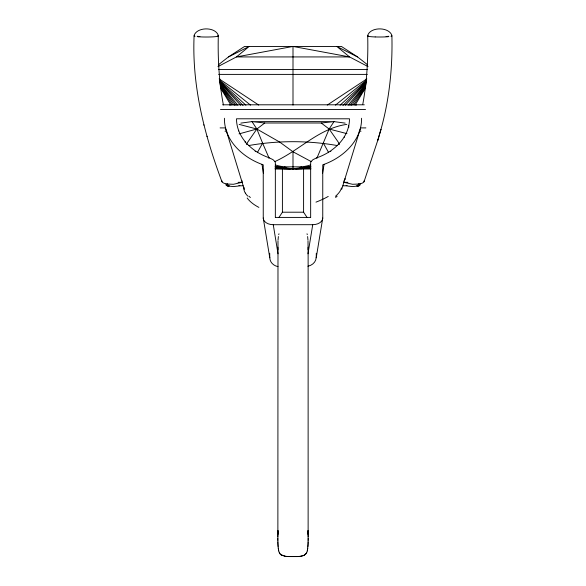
<?xml version="1.0" encoding="UTF-8"?>
<svg xmlns="http://www.w3.org/2000/svg" width="586" height="586" viewBox="0 0 586 586"><rect width="100%" height="100%" fill="white"/><g stroke="black" fill="none" stroke-linecap="round" stroke-linejoin="round"><path stroke-width="0.88" d="M239.169 124.386L256.851 129.023L279.698 142.068L293 151.774L293 169.068M344.304 137.336L344.304 136.772A69.873 46.565 0 0 0 348.729 125.822A72.854 48.55 0 0 0 349.483 118.79L236.517 118.79A70.921 47.261 0 0 0 238.612 130.414L238.612 130.978M224.416 118.269C224.152 140.86 243.307 157.934 263.246 164.827L263.246 218.014L269.765 257.73L269.707 253.277M277.874 533.392L277.991 241.029M277.874 538.549L277.881 536.732M308.009 241.029L308.111 249.988M308.126 539.406L308.126 538.468M308.119 540.285L308.126 539.325M277.881 536.805L277.889 535.838M308.119 540.204L308.097 542.079M194.098 35.936C191.849 86.076 204.529 135.249 221.999 181.843M316.294 253.277L316.235 257.73L322.754 218.014L322.754 164.827C342.671 158.008 361.892 140.743 361.584 118.269M218.292 35.951C217.75 59.032 219.083 82.238 223.383 104.953M277.889 535.912L278.035 530.63L277.925 534.11M277.903 535.011L277.925 534.036M308.075 542.98L308.097 542.006M308.046 543.874L308.075 542.907M277.954 533.216L277.991 532.264M308.009 544.76L308.046 543.801M277.991 532.337L278.035 531.407M308.009 544.68L307.914 546.43M278.035 240.157L278.372 236.546M307.965 545.537L307.467 550.064M307.621 549.067L307.745 548.137M307.98 253.797L312.734 224.694A10.028 6.68 0 0 0 322.761 218.014M322.586 173.236L324.087 164.307M362.807 104.176C366.902 81.696 368.264 58.776 367.708 35.951M358.661 183.711L357.951 185.176L356.581 185.909M367.715 35.358C370.608 26.7 388.833 26.773 391.873 35.358M307.262 550.957L307.467 549.983M194.127 35.358C197.167 26.773 215.392 26.7 218.285 35.358M278.731 234.656L278.98 233.777M380.79 129.989L380.907 129.565C389.426 99.159 392.642 67.449 391.902 35.936M377.985 139.673L364.001 181.843M307.262 550.877L306.72 552.576M341.733 189.3L360.28 128.752M317.07 157.751L329.149 129.023L333.991 121.617L345.176 123.119M306.478 553.059L306.72 552.495M257.298 152.69L262.616 143.152L256.851 129.023L252.009 121.617L240.824 123.119M306.207 553.514L306.478 552.979M354.977 105.297L365.268 88.296M344.304 136.772L342.803 139.065A69.873 46.565 0 0 1 338.979 143.775L338.979 144.339M353.754 104.923L365.715 86.603M278.877 217.531L282.408 212.205L282.408 168.944L275.347 168.768L310.653 168.768L282.408 168.944M246.45 143.98L256.851 129.023L264.762 123.001L321.238 123.001L333.991 121.617L252.009 121.617L264.762 123.001M351.659 105.473L365.818 85.49M306.207 553.433L303.863 555.455M349.893 105.414L365.942 84.494M348.128 105.312L366.133 83.527M305.907 553.836L305.203 554.546M345.352 105.238L366.294 82.436M342.949 105.451L366.646 81.505M337.155 196.164L335.624 197.511M340.063 105.224L366.287 81.176M284.591 168.541L285.887 167.369M356.098 105.187L356.566 104.799M335.463 105.121L366.609 80.077M218.417 64.775L228.452 56.93L244.589 46.441L341.411 46.441L357.548 56.93L367.583 64.775M274.585 161.699C299.402 150.558 318.901 128.283 346.831 124.386M275.186 166.204A41.452 4.043 7.7 0 0 283.902 167.589L285.023 166.842L300.977 166.842A42.741 40.983 25.9 0 0 310.47 164.988M327.252 105.07L366.836 78.92M304.801 554.854L303.453 555.623M217.948 66.599L236.458 56.93L249.189 46.441L228.452 56.93M239.864 185.476L238.839 185.872M240.956 182.576L233.455 184.282L226.108 183.989A3.977 2.447 -78.2 0 0 228.437 186.106M330.467 151.532L330.467 150.976A53.648 35.753 0 0 1 316.901 157.759L312.968 159.67L310.939 161.685A5.508 3.67 0 0 0 310.653 162.864L310.653 217.443M303.453 555.543L300.391 556.341M303.035 555.689L300.823 556.195M239.051 133.886L256.851 129.023M357.533 186.026L352.735 186.59L347.879 186.07M238.114 186.07L233.265 186.59L228.489 186.026M360.002 183.967L359.965 183.975A3.977 2.447 78.2 0 1 357.563 186.106M359.892 183.989L352.545 184.282L345.044 182.576M357.548 56.93L336.811 46.441L349.542 56.93L293 46.441L236.458 56.93L349.542 56.93L368.052 66.599M248.435 145.606C277.742 140.391 308.258 140.391 337.565 145.606M310.807 166.204A41.452 4.043 -7.7 0 1 302.098 167.589L293 168.812L284.4 168.307A53.868 35.9 0 0 1 275.515 166.673M299.519 556.444L300.391 556.26M388.386 36.698L387.624 36.757A12.116 1.069 0 0 1 375.194 36.933M299.519 556.363L296.699 556.634M298.604 556.444L287.396 556.444M310.368 166.71A53.648 35.753 0 0 1 301.6 168.307L293 168.819L283.902 167.589M295.688 169.054L301.6 168.702A53.648 35.753 0 0 0 310.895 166.973M295.74 556.583L290.26 556.583M218.659 69.544L367.341 69.544M218.659 74.393L367.341 74.393M222.621 104.799L364.294 104.799M220.468 109.545L365.532 109.545M220.109 127.902L225.573 127.902M360.427 127.902L365.891 127.902M225.002 131.22L226.826 131.22M359.174 131.22L360.998 131.22M238.077 182.319L242.655 182.319M343.345 182.319L347.923 182.319M238.802 185.799L243.109 185.799M342.891 185.799L347.19 185.799M282.408 212.205L303.592 212.205L307.123 217.531M275.347 217.413L310.653 217.413M263.239 218.014A10.028 6.68 0 0 0 273.259 224.709L312.734 224.694M289.301 556.634L286.481 556.363M275.105 166.966A53.868 35.9 0 0 0 284.4 168.702L290.312 169.054M198.376 36.757L197.614 36.698M285.609 556.26L286.481 556.444M285.609 556.341L281.903 555.257M285.148 556.275L281.046 554.744A5.062 5.062 0 0 1 280.027 553.763M229.419 185.909L228.049 185.176L227.339 183.711M321.238 123.001L329.149 129.023L346.949 133.652M347.161 185.872L346.136 185.476M262.001 164.336L263.407 173.236M255.533 151.532L255.533 150.976A53.868 35.9 0 0 0 268.901 157.685L272.951 159.619L275.046 161.663A5.508 3.67 0 0 1 275.347 162.864L275.347 217.45M293 151.774L311.415 161.699M219.164 78.92L258.748 105.07M281.046 554.825L281.456 555.096M300.977 166.842L302.09 167.589M219.391 80.077L250.537 105.121M250.376 197.511L248.845 196.164M229.434 104.799L229.902 105.187M300.113 167.369L301.409 168.541M219.713 81.176L245.93 105.224M219.354 81.505L243.051 105.451M219.706 82.436L240.648 105.238M247.021 144.339L244.538 140.867A69.221 46.126 0 0 1 238.619 130.414M219.867 83.527L237.872 105.312M220.058 84.494L236.107 105.414M279.756 553.367L280.027 553.843M220.182 85.49L234.341 105.473M329.149 129.023L339.55 143.98M220.285 86.603L232.246 104.923M220.732 88.296L231.023 105.297M279.507 552.95L279.756 553.455M323.377 143.152L328.702 152.69M279.28 552.495L279.507 553.03M262.616 143.152L268.93 157.751M279.28 552.576L278.738 550.877M225.727 128.774L244.274 189.351M206.975 136.172L207.1 136.611M307.02 233.777L307.269 234.656M203.811 124.774L203.928 125.192M278.533 549.983L278.738 550.957M278.533 550.064L278.255 548.137M278.02 253.797L273.259 224.694M307.628 236.546L307.965 240.157M278.255 548.218L278.086 546.35M278.035 545.537L278.086 546.43M307.965 531.407L308.009 532.337M277.991 544.68L278.035 545.61M308.009 532.264L308.075 534.11M277.954 543.801L277.991 544.76M308.046 533.143L307.965 530.63L308.111 535.912M277.925 542.907L277.954 543.874M308.075 534.036L308.097 535.011M277.903 542.006L277.925 542.98M277.903 542.079L277.881 540.204M308.111 535.838L308.119 536.805M277.889 249.988L277.874 247.351M308.119 536.732L308.126 538.549M277.874 539.325L277.881 540.285M277.874 538.468L277.874 539.406M348.729 125.822L348.729 127.514M338.84 144.449L338.84 143.885A63.449 42.28 0 0 1 331.559 150.199L330.592 151.43M316.901 157.759L316.901 158.323M308.126 247.351L308.126 533.392M303.592 168.944L303.592 212.205M301.6 168.307L301.6 168.702M293 46.441L293 105.114M284.4 168.307L284.4 168.702M268.901 157.685L268.901 158.249M255.408 151.43L254.441 150.199A63.449 42.28 0 0 1 247.167 143.885L247.16 144.449M245.263 141.753L245.263 142.603M310.778 169.068A5.508 3.67 0 0 1 310.939 168.695M275.046 168.673A5.508 3.67 0 0 1 275.215 169.054M258.873 207.393A49.056 24.26 2.4 0 1 247.16 197.987M247.753 196.098A48.946 16.283 13.4 0 1 245.358 193.087M245.329 193.043A49.195 15.368 16.1 0 1 244.054 187.593M341.418 187.923A49.158 15.075 -17.7 0 1 335.434 196.332M328.241 196.42A49.056 17.038 -11.8 0 1 315.986 202.141M316.154 257.73A10.365 8.709 -6.4 0 1 307.928 266.234M277.976 266.608A10.365 9.061 0 0 1 269.824 257.73M285.016 166.856A42.741 40.983 -25.9 0 1 275.53 164.988M242.121 180.862A168.68 2.432 79.6 0 1 242.216 181.206M343.784 181.206A168.68 2.432 -79.6 0 1 343.879 180.862M368.616 36.354A12.116 1.069 0 0 1 368.235 35.636M391.389 35.621A12.116 1.069 0 0 1 390.972 36.347M364.096 180.847A11.178 3.684 3 0 1 359.833 183.858M360.112 184.905A7.069 2.219 -0.8 0 1 357.797 186.099M217.765 35.636A12.116 1.069 0 0 1 217.384 36.354M217.435 36.361A12.072 1.077 0.1 0 1 210.843 36.947A12.13 1.084 0 0 1 198.412 36.764M195.028 36.354A12.13 1.084 0 0 1 194.611 35.621M199.914 36.5A12.079 0.798 1.4 0 1 197.094 36.273M228.203 186.099A7.069 2.219 0.8 0 1 225.888 184.905M226.167 183.858A11.178 3.684 -3 0 1 221.904 180.847M375.157 36.947A12.072 1.077 -0.1 0 1 368.565 36.361M388.906 36.273A12.079 0.798 -1.4 0 1 386.086 36.5M345.051 179.638A3.816 2.571 79.2 0 1 345.007 178.51M380.907 129.565L377.853 140.12L380.907 129.565"/></g></svg>
